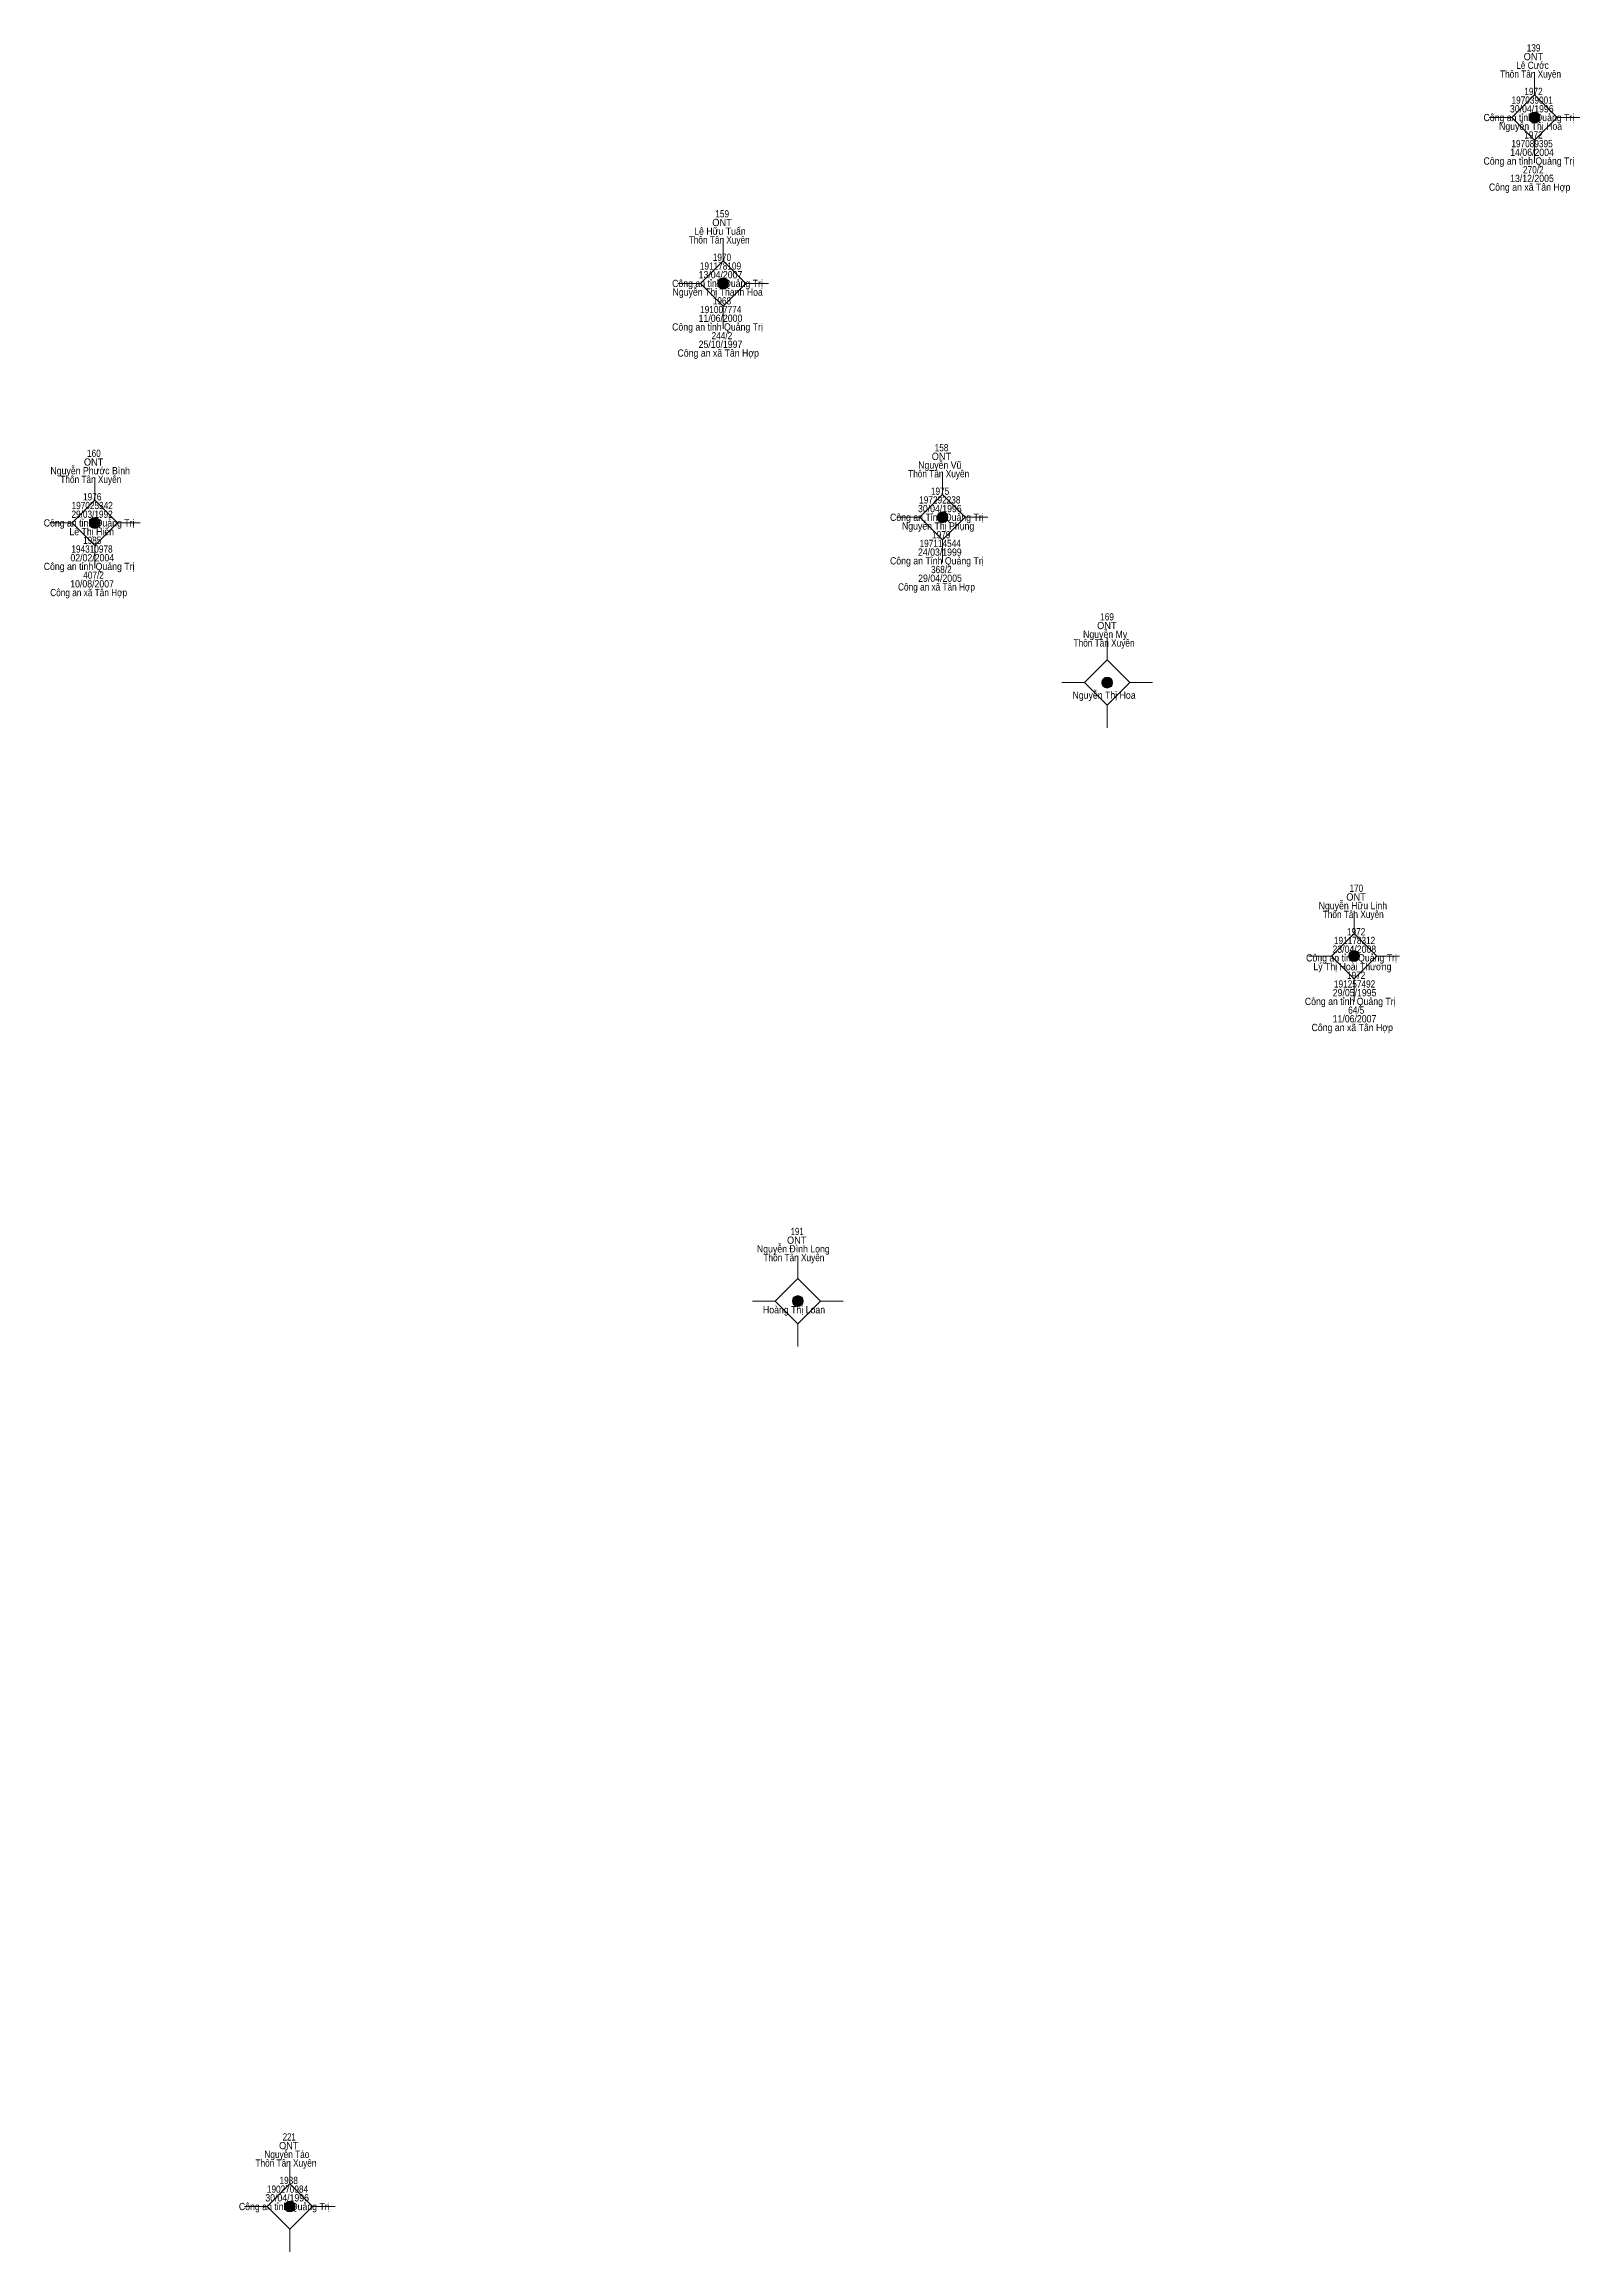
# Model space of a CAD drawing. Header units: metres. Extents: x 550999 to 552168, y 1840994 to 1841978.
# Drawn here: x 551239.9 to 551324.6, y 1841283.8 to 1841405.6 of the extents above; entities that cross this region are included whole.
import ezdxf
from ezdxf.enums import TextEntityAlignment as Align

# ---------------------------------------------------------------- set-up
doc = ezdxf.new("R2010")
doc.units = ezdxf.units.M
doc.header["$LTSCALE"] = 0.16
doc.layers.add('11', color=7, linetype='Continuous', lineweight=13)
doc.layers.add('15', color=7, linetype='Continuous')

msp = doc.modelspace()

# ---------------------------------------------------------------- hatches: boundary and pattern name
at = {"layer": '11'}
for points in [[(551322.4195, 1841401.55, 1), (551321.8195, 1841401.55, 1)], [(551277.6795, 1841392.4, 1), (551277.0795, 1841392.4, 1)], [(551243.0295, 1841379.19, 1), (551242.4295, 1841379.19, 1)], [(551289.7795, 1841379.5, 1), (551289.1795, 1841379.5, 1)], [(551298.8595, 1841370.38, 1), (551298.2595, 1841370.38, 1)], [(551312.4695, 1841355.3, 1), (551311.8695, 1841355.3, 1)], [(551281.7995, 1841336.27, 1), (551281.1995, 1841336.27, 1)], [(551253.7895, 1841286.33, 1), (551253.1895, 1841286.33, 1)]]:
    msp.add_hatch(color=256, dxfattribs=at).paths.add_polyline_path(points)

# ---------------------------------------------------------------- linework, layer by layer
for p, q in [((551322.12, 1841404.05), (551322.12, 1841402.8)), ((551320.87, 1841401.55), (551319.62, 1841401.55)), ((551324.62, 1841401.55), (551323.37, 1841401.55)), ((551322.12, 1841400.3), (551322.12, 1841399.05)), ((551277.38, 1841394.9), (551277.38, 1841393.65)), ((551276.13, 1841392.4), (551274.88, 1841392.4)), ((551279.88, 1841392.4), (551278.63, 1841392.4)), ((551277.38, 1841391.15), (551277.38, 1841389.9)), ((551242.73, 1841381.69), (551242.73, 1841380.44)), ((551289.48, 1841382), (551289.48, 1841380.75)), ((551241.48, 1841379.19), (551240.23, 1841379.19)), ((551245.23, 1841379.19), (551243.98, 1841379.19)), ((551288.23, 1841379.5), (551286.98, 1841379.5)), ((551291.98, 1841379.5), (551290.73, 1841379.5)), ((551242.73, 1841377.94), (551242.73, 1841376.69)), ((551289.48, 1841378.25), (551289.48, 1841377)), ((551298.56, 1841372.88), (551298.56, 1841371.63)), ((551297.31, 1841370.38), (551296.06, 1841370.38)), ((551301.06, 1841370.38), (551299.81, 1841370.38)), ((551298.56, 1841369.13), (551298.56, 1841367.88)), ((551312.17, 1841357.8), (551312.17, 1841356.55)), ((551310.92, 1841355.3), (551309.67, 1841355.3)), ((551314.67, 1841355.3), (551313.42, 1841355.3)), ((551312.17, 1841354.05), (551312.17, 1841352.8)), ((551281.5, 1841338.77), (551281.5, 1841337.52)), ((551280.25, 1841336.27), (551279, 1841336.27)), ((551284, 1841336.27), (551282.75, 1841336.27)), ((551281.5, 1841335.02), (551281.5, 1841333.77)), ((551253.49, 1841288.83), (551253.49, 1841287.58)), ((551252.24, 1841286.33), (551250.99, 1841286.33)), ((551255.99, 1841286.33), (551254.74, 1841286.33)), ((551253.49, 1841285.08), (551253.49, 1841283.83))]:
    msp.add_line(p, q, dxfattribs=at)
for points in [[(551322.12, 1841402.8), (551320.87, 1841401.55), (551322.12, 1841400.3), (551323.37, 1841401.55)], [(551277.38, 1841393.65), (551276.13, 1841392.4), (551277.38, 1841391.15), (551278.63, 1841392.4)], [(551242.73, 1841380.44), (551241.48, 1841379.19), (551242.73, 1841377.94), (551243.98, 1841379.19)], [(551289.48, 1841380.75), (551288.23, 1841379.5), (551289.48, 1841378.25), (551290.73, 1841379.5)], [(551298.56, 1841371.63), (551297.31, 1841370.38), (551298.56, 1841369.13), (551299.81, 1841370.38)], [(551312.17, 1841356.55), (551310.92, 1841355.3), (551312.17, 1841354.05), (551313.42, 1841355.3)], [(551281.5, 1841337.52), (551280.25, 1841336.27), (551281.5, 1841335.02), (551282.75, 1841336.27)], [(551253.49, 1841287.58), (551252.24, 1841286.33), (551253.49, 1841285.08), (551254.74, 1841286.33)]]:
    msp.add_lwpolyline(points, close=True, dxfattribs=at)
for centre in [(551322.1195, 1841401.55), (551277.3795, 1841392.4), (551242.7295, 1841379.19), (551289.4795, 1841379.5), (551298.5595, 1841370.38), (551312.1695, 1841355.3), (551281.4995, 1841336.27), (551253.4895, 1841286.33)]:
    msp.add_circle(centre, 0.3, dxfattribs=at)

# ---------------------------------------------------------------- texts
at = {"layer": '15'}
for s, width, p in [('Lê Cước', 0.85, (551322.01, 1841404.23)), ('ONT', 0.95, (551322.06, 1841404.71)), ('139', 0.85, (551322.07, 1841405.19)), ('Thôn Tân Xuyên', 0.85, (551321.905, 1841403.75)), ('30/04/1996', 0.9, (551321.97, 1841401.83)), ('197039001', 0.85, (551321.99, 1841402.31)), ('1972', 0.85, (551322.065, 1841402.79)), ('Công an tỉnh Quảng Trị', 0.9, (551321.81, 1841401.35)), ('Nguyễn Thị Hoa', 0.9, (551321.905, 1841400.87)), ('14/06/2004', 0.9, (551321.985, 1841399.43)), ('197089395', 0.85, (551321.985, 1841399.91)), ('1972', 0.85, (551322.065, 1841400.39)), ('Công an tỉnh Quảng Trị', 0.9, (551321.81, 1841398.95)), ('270/2', 0.85, (551322.055, 1841398.47)), ('Công an xã Tân Hợp', 0.9, (551321.85, 1841397.51)), ('13/12/2005', 0.9, (551321.98, 1841397.99)), ('159', 0.85, (551277.33, 1841396.04)), ('Thôn Tân Xuyên', 0.85, (551277.165, 1841394.6)), ('Lê Hữu Tuấn', 0.9, (551277.205, 1841395.08)), ('ONT', 0.95, (551277.32, 1841395.56)), ('1970', 0.85, (551277.315, 1841393.64)), ('Công an tỉnh Quảng Trị', 0.9, (551277.07, 1841392.2)), ('13/04/2007', 0.9, (551277.235, 1841392.68)), ('191178109', 0.85, (551277.235, 1841393.16)), ('Nguyễn Thị Thanh Hoa', 0.9, (551277.08, 1841391.72)), ('191007774', 0.85, (551277.25, 1841390.76)), ('1968', 0.85, (551277.315, 1841391.24)), ('Công an tỉnh Quảng Trị', 0.9, (551277.07, 1841389.8)), ('11/06/2000', 0.9, (551277.235, 1841390.28)), ('Công an xã Tân Hợp', 0.9, (551277.11, 1841388.36)), ('25/10/1997', 0.9, (551277.235, 1841388.84)), ('244/2', 0.85, (551277.315, 1841389.32)), ('ONT', 0.95, (551242.67, 1841382.35)), ('160', 0.85, (551242.685, 1841382.83)), ('Nguyễn Vũ', 0.9, (551289.33, 1841382.18)), ('ONT', 0.95, (551289.42, 1841382.66)), ('158', 0.85, (551289.425, 1841383.14)), ('Nguyễn Phước Bình', 0.9, (551242.48, 1841381.87)), ('Thôn Tân Xuyên', 0.85, (551242.515, 1841381.39)), ('Thôn Tân Xuyên', 0.85, (551289.265, 1841381.7)), ('197025342', 0.85, (551242.59, 1841379.95)), ('1976 ', 0.85, (551242.655, 1841380.43)), ('30/04/1996', 0.9, (551289.33, 1841379.78)), ('197292238', 0.85, (551289.33, 1841380.26)), ('1975 ', 0.85, (551289.405, 1841380.74)), ('Công an tỉnh Quảng Trị', 0.9, (551242.42, 1841378.99)), ('29/03/1992', 0.85, (551242.585, 1841379.47)), ('Công an Tỉnh Quảng Trị', 0.9, (551289.165, 1841379.3)), ('Nguyễn Thị Phụng', 0.9, (551289.235, 1841378.82)), ('Lê Thị Hiến', 0.9, (551242.565, 1841378.51)), ('194310978', 0.85, (551242.58, 1841377.55)), ('1985 ', 0.85, (551242.655, 1841378.03)), ('24/03/1999', 0.9, (551289.33, 1841377.38)), ('197114544', 0.85, (551289.35, 1841377.86)), ('1979', 0.85, (551289.41, 1841378.34)), ('Công an tỉnh Quảng Trị', 0.9, (551242.42, 1841376.59)), ('02/02/2004', 0.9, (551242.595, 1841377.07)), ('Công an Tỉnh Quảng Trị', 0.9, (551289.165, 1841376.9)), ('368/2', 0.85, (551289.415, 1841376.42)), ('Công an xã Tân Hợp ', 0.85, (551242.46, 1841375.15)), ('10/08/2007', 0.9, (551242.585, 1841375.63)), ('407/2', 0.85, (551242.665, 1841376.11)), ('Công an xã Tân Hợp ', 0.85, (551289.21, 1841375.46)), ('29/04/2005', 0.9, (551289.34, 1841375.94)), ('169', 0.85, (551298.55, 1841373.81)), ('Nguyễn Mỵ', 0.9, (551298.445, 1841372.85)), ('ONT', 0.95, (551298.54, 1841373.33)), ('Thôn Tân Xuyên', 0.85, (551298.385, 1841372.37)), ('Nguyễn Thị Hoa', 0.9, (551298.385, 1841369.49)), ('Nguyễn Hữu Linh', 0.9, (551312.105, 1841357.88)), ('ONT', 0.95, (551312.28, 1841358.36)), ('170', 0.85, (551312.295, 1841358.84)), ('Thôn Tân Xuyên', 0.85, (551312.125, 1841357.4)), ('23/04/2008', 0.9, (551312.185, 1841355.48)), ('191178312', 0.85, (551312.2, 1841355.96)), ('1972', 0.85, (551312.285, 1841356.44)), ('Công an tỉnh Quảng Trị', 0.9, (551312.03, 1841355)), ('Lý Thị Hoài Thương', 0.9, (551312.08, 1841354.52)), ('29/05/1995', 0.9, (551312.2, 1841353.08)), ('191257492', 0.85, (551312.2, 1841353.56)), ('1972', 0.85, (551312.285, 1841354.04)), ('Công an tỉnh Quảng Trị ', 0.9, (551312.025, 1841352.6)), ('64/5', 0.85, (551312.29, 1841352.12)), ('Công an xã Tân Hợp', 0.9, (551312.07, 1841351.16)), ('11/06/2007', 0.9, (551312.195, 1841351.64)), ('191', 0.8, (551281.465, 1841339.91)), ('Nguyễn Đình Long', 0.9, (551281.25, 1841338.95)), ('Thôn Tân Xuyên', 0.85, (551281.285, 1841338.47)), ('ONT', 0.95, (551281.44, 1841339.43)), ('Hoàng Thị Loan', 0.9, (551281.29, 1841335.59)), ('221', 0.8, (551253.455, 1841289.97)), ('Thôn Tân Xuyên', 0.85, (551253.275, 1841288.53)), ('Nguyễn Táo', 0.85, (551253.325, 1841289.01)), ('ONT', 0.95, (551253.43, 1841289.49)), ('1938', 0.85, (551253.425, 1841287.57)), ('Công an tỉnh Quảng Trị', 0.9, (551253.18, 1841286.13)), ('30/04/1996', 0.9, (551253.34, 1841286.61)), ('190270984', 0.85, (551253.36, 1841287.09))]:
    msp.add_text(s, height=0.4, dxfattribs=dict(at, width=width)).set_placement(p, align=Align.CENTER)

doc.saveas('drawing.dxf')
